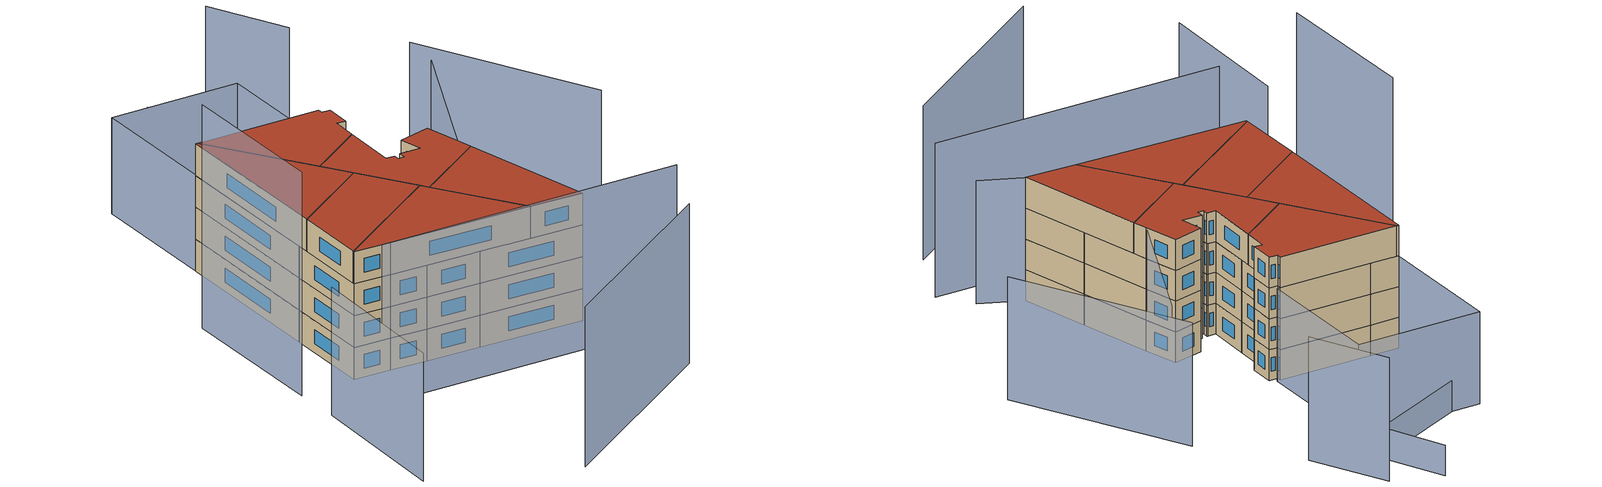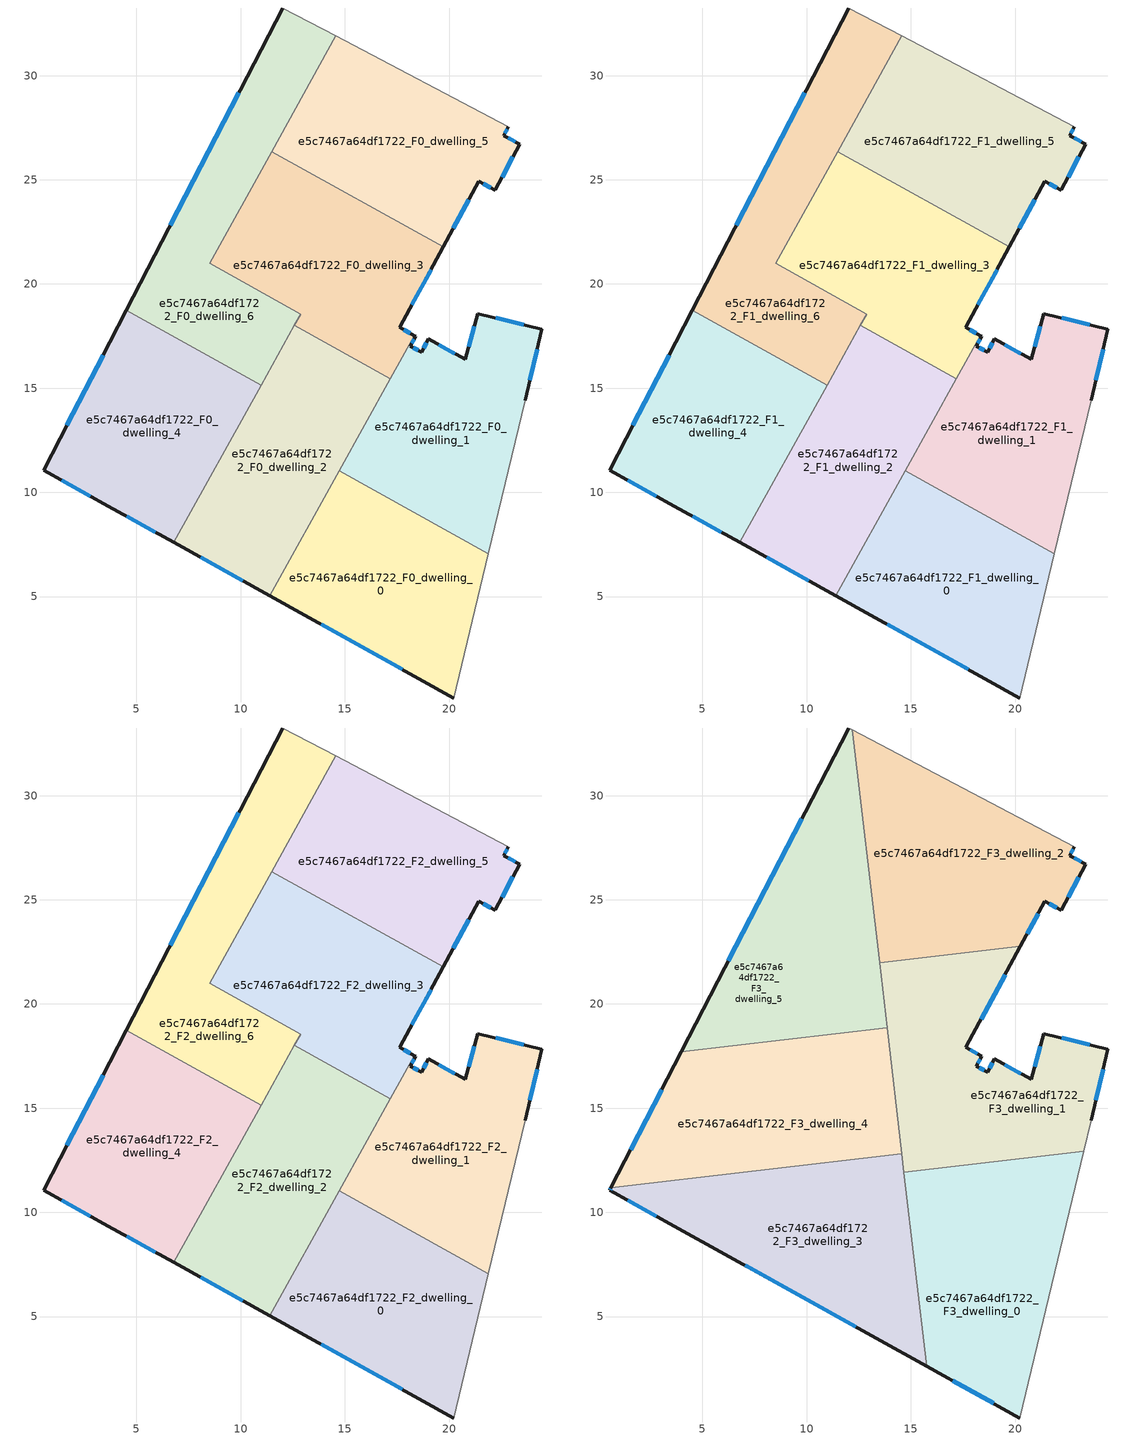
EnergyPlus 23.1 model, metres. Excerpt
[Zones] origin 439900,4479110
e5c7467a64df1722_F0_dwelling_0
 floor ground (EU_floor_Construction): 21.89,7.05 20.22,0.13 11.4,5.04 14.72,11.03 z0
 wall outside (EU_wall_Construction): 11.4,5.04 20.22,0.13 z0:3
 wall to e5c7467a64df1722_F0_dwelling_1 (EU_wall_Construction): 21.89,7.05 14.72,11.03 z0:3
 wall adiabatic (EU_wall_Construction): 20.22,0.13 21.89,7.05 z0:3
 wall to e5c7467a64df1722_F0_dwelling_2 (EU_wall_Construction): 14.72,11.03 11.4,5.04 z0:3
 window (EU_Window_Construction): 13.88,3.66 17.74,1.51 z0.84:2.16
e5c7467a64df1722_F0_dwelling_1
 floor ground (EU_floor_Construction): 24.45,17.83 23.66,14.41 21.89,7.05 14.72,11.03 18.33,17.53 18.41,17.49 18.14,17.02 18.69,16.73 19.01,17.37 20.79,16.38 21.38,18.58 z0
 wall outside (EU_wall_Construction): 23.66,14.41 24.45,17.83 21.38,18.58 20.79,16.38 19.01,17.37 18.69,16.73 18.14,17.02 18.41,17.49 18.33,17.53 z0:3
 wall adiabatic (EU_wall_Construction): 21.89,7.05 23.66,14.41 z0:3
 wall to e5c7467a64df1722_F0_dwelling_3 (EU_wall_Construction): 18.33,17.53 17.18,15.45 z0:3
 wall to e5c7467a64df1722_F0_dwelling_2 (EU_wall_Construction): 17.18,15.45 14.72,11.03 z0:3
 window (EU_Window_Construction): 18.21,17.15 18.33,17.36 / 18.53,16.81 18.29,16.94 / 18.92,17.19 18.78,16.91 / 20.29,16.66 19.51,17.09 / 21.22,17.96 20.95,17 / 23.59,18.04 22.24,18.37 / 23.89,15.37 24.23,16.87 z0.84:2.16
e5c7467a64df1722_F0_dwelling_2
 floor ground (EU_floor_Construction): 17.18,15.45 11.4,5.04 6.79,7.6 12.58,18.01 z0
 wall outside (EU_wall_Construction): 6.79,7.6 11.4,5.04 z0:3
 wall to e5c7467a64df1722_F0_dwelling_3 (EU_wall_Construction): 17.18,15.45 12.58,18.01 z0:3
 wall to e5c7467a64df1722_F0_dwelling_4 (EU_wall_Construction): 10.98,15.14 6.79,7.6 z0:3
 wall to e5c7467a64df1722_F0_dwelling_6 (EU_wall_Construction): 12.58,18.01 10.98,15.14 z0:3
 window (EU_Window_Construction): 8.09,6.88 10.1,5.76 z0.84:2.16
e5c7467a64df1722_F0_dwelling_3
 floor ground (EU_floor_Construction): 19.73,21.78 17.63,17.91 18.33,17.53 17.18,15.45 12.58,18.01 12.88,18.56 8.51,20.99 11.49,26.36 z0
 wall outside (EU_wall_Construction): 18.33,17.53 17.63,17.91 19.73,21.78 z0:3
 wall to e5c7467a64df1722_F0_dwelling_6 (EU_wall_Construction): 11.49,26.36 8.51,20.99 12.88,18.56 12.58,18.01 z0:3
 wall to e5c7467a64df1722_F0_dwelling_5 (EU_wall_Construction): 19.73,21.78 11.49,26.36 z0:3
 window (EU_Window_Construction): 18.22,19 19.14,20.7 / 18.14,17.63 17.83,17.81 z0.84:2.16
e5c7467a64df1722_F0_dwelling_4
 floor ground (EU_floor_Construction): 10.98,15.14 6.79,7.6 3.65,9.34 0.55,11.06 4.52,18.73 z0
 wall outside (EU_wall_Construction): 4.52,18.73 0.55,11.06 3.65,9.34 6.79,7.6 z0:3
 wall to e5c7467a64df1722_F0_dwelling_6 (EU_wall_Construction): 10.98,15.14 4.52,18.73 z0:3
 window (EU_Window_Construction): 1.42,10.58 2.78,9.83 / 3.4,16.58 1.66,13.21 / 4.53,8.85 5.91,8.09 z0.84:2.16
e5c7467a64df1722_F0_dwelling_5
 floor ground (EU_floor_Construction): 22.85,27.54 22.62,27.12 23.4,26.71 22.22,24.52 22.21,24.5 21.43,24.93 19.73,21.78 11.49,26.36 14.58,31.9 z0
 wall outside (EU_wall_Construction): 19.73,21.78 21.43,24.93 22.21,24.5 22.22,24.52 23.4,26.71 22.62,27.12 22.85,27.54 z0:3
 wall adiabatic (EU_wall_Construction): 22.85,27.54 14.58,31.9 z0:3
 wall to e5c7467a64df1722_F0_dwelling_6 (EU_wall_Construction): 14.58,31.9 11.49,26.36 z0:3
 window (EU_Window_Construction): 22.69,27.24 22.79,27.42 / 23.18,26.83 22.84,27.01 / 22.55,25.13 23.07,26.1 / 21.65,24.81 21.99,24.62 / 20.21,22.67 20.95,24.05 z0.84:2.16
e5c7467a64df1722_F0_dwelling_6
 floor ground (EU_floor_Construction): 14.58,31.9 8.51,20.99 12.88,18.56 10.98,15.14 4.52,18.73 12.03,33.25 z0
 wall outside (EU_wall_Construction): 12.03,33.25 4.52,18.73 z0:3
 wall adiabatic (EU_wall_Construction): 14.58,31.9 12.03,33.25 z0:3
 window (EU_Window_Construction): 9.92,29.17 6.63,22.81 z0.84:2.16
e5c7467a64df1722_F1_dwelling_0
 floor to e5c7467a64df1722_F0_dwelling_0 (EU_floor_Construction): 21.89,7.05 20.22,0.13 11.4,5.04 14.72,11.03 z3
 wall outside (EU_wall_Construction): 11.4,5.04 20.22,0.13 z3:6
 wall to e5c7467a64df1722_F1_dwelling_1 (EU_wall_Construction): 21.89,7.05 14.72,11.03 z3:6
 wall adiabatic (EU_wall_Construction): 20.22,0.13 21.89,7.05 z3:6
 wall to e5c7467a64df1722_F1_dwelling_2 (EU_wall_Construction): 14.72,11.03 11.4,5.04 z3:6
 window (EU_Window_Construction): 13.88,3.66 17.74,1.51 z3.84:5.16
e5c7467a64df1722_F1_dwelling_1
 floor to e5c7467a64df1722_F0_dwelling_1 (EU_floor_Construction): 24.45,17.83 23.66,14.41 21.89,7.05 14.72,11.03 18.33,17.53 18.41,17.49 18.14,17.02 18.69,16.73 19.01,17.37 20.79,16.38 21.38,18.58 z3
 wall outside (EU_wall_Construction): 23.66,14.41 24.45,17.83 21.38,18.58 20.79,16.38 19.01,17.37 18.69,16.73 18.14,17.02 18.41,17.49 18.33,17.53 z3:6
 wall adiabatic (EU_wall_Construction): 21.89,7.05 23.66,14.41 z3:6
 wall to e5c7467a64df1722_F1_dwelling_3 (EU_wall_Construction): 18.33,17.53 17.18,15.45 z3:6
 wall to e5c7467a64df1722_F1_dwelling_2 (EU_wall_Construction): 17.18,15.45 14.72,11.03 z3:6
 window (EU_Window_Construction): 18.21,17.15 18.33,17.36 / 18.53,16.81 18.29,16.94 / 18.92,17.19 18.78,16.91 / 20.29,16.66 19.51,17.09 / 21.22,17.96 20.95,17 / 23.59,18.04 22.24,18.37 / 23.89,15.37 24.23,16.87 z3.84:5.16
e5c7467a64df1722_F1_dwelling_2
 floor to e5c7467a64df1722_F0_dwelling_2 (EU_floor_Construction): 17.18,15.45 11.4,5.04 6.79,7.6 12.58,18.01 z3
 wall outside (EU_wall_Construction): 6.79,7.6 11.4,5.04 z3:6
 wall to e5c7467a64df1722_F1_dwelling_3 (EU_wall_Construction): 17.18,15.45 12.58,18.01 z3:6
 wall to e5c7467a64df1722_F1_dwelling_4 (EU_wall_Construction): 10.98,15.14 6.79,7.6 z3:6
 wall to e5c7467a64df1722_F1_dwelling_6 (EU_wall_Construction): 12.58,18.01 10.98,15.14 z3:6
 window (EU_Window_Construction): 8.09,6.88 10.1,5.76 z3.84:5.16
e5c7467a64df1722_F1_dwelling_3
 floor to e5c7467a64df1722_F0_dwelling_3 (EU_floor_Construction): 19.73,21.78 17.63,17.91 18.33,17.53 17.18,15.45 12.58,18.01 12.88,18.56 8.51,20.99 11.49,26.36 z3
 wall outside (EU_wall_Construction): 18.33,17.53 17.63,17.91 19.73,21.78 z3:6
 wall to e5c7467a64df1722_F1_dwelling_6 (EU_wall_Construction): 11.49,26.36 8.51,20.99 12.88,18.56 12.58,18.01 z3:6
 wall to e5c7467a64df1722_F1_dwelling_5 (EU_wall_Construction): 19.73,21.78 11.49,26.36 z3:6
 window (EU_Window_Construction): 18.22,19 19.14,20.7 / 18.14,17.63 17.83,17.81 z3.84:5.16
e5c7467a64df1722_F1_dwelling_4
 floor to e5c7467a64df1722_F0_dwelling_4 (EU_floor_Construction): 10.98,15.14 6.79,7.6 3.65,9.34 0.55,11.06 4.52,18.73 z3
 wall outside (EU_wall_Construction): 4.52,18.73 0.55,11.06 3.65,9.34 6.79,7.6 z3:6
 wall to e5c7467a64df1722_F1_dwelling_6 (EU_wall_Construction): 10.98,15.14 4.52,18.73 z3:6
 window (EU_Window_Construction): 1.42,10.58 2.78,9.83 / 3.4,16.58 1.66,13.21 / 4.53,8.85 5.91,8.09 z3.84:5.16
e5c7467a64df1722_F1_dwelling_5
 floor to e5c7467a64df1722_F0_dwelling_5 (EU_floor_Construction): 22.85,27.54 22.62,27.12 23.4,26.71 22.22,24.52 22.21,24.5 21.43,24.93 19.73,21.78 11.49,26.36 14.58,31.9 z3
 wall outside (EU_wall_Construction): 19.73,21.78 21.43,24.93 22.21,24.5 22.22,24.52 23.4,26.71 22.62,27.12 22.85,27.54 z3:6
 wall adiabatic (EU_wall_Construction): 22.85,27.54 14.58,31.9 z3:6
 wall to e5c7467a64df1722_F1_dwelling_6 (EU_wall_Construction): 14.58,31.9 11.49,26.36 z3:6
 window (EU_Window_Construction): 22.69,27.24 22.79,27.42 / 23.18,26.83 22.84,27.01 / 22.55,25.13 23.07,26.1 / 21.65,24.81 21.99,24.62 / 20.21,22.67 20.95,24.05 z3.84:5.16
e5c7467a64df1722_F1_dwelling_6
 floor to e5c7467a64df1722_F0_dwelling_6 (EU_floor_Construction): 14.58,31.9 8.51,20.99 12.88,18.56 10.98,15.14 4.52,18.73 12.03,33.25 z3
 wall outside (EU_wall_Construction): 12.03,33.25 4.52,18.73 z3:6
 wall adiabatic (EU_wall_Construction): 14.58,31.9 12.03,33.25 z3:6
 window (EU_Window_Construction): 9.92,29.17 6.63,22.81 z3.84:5.16
e5c7467a64df1722_F2_dwelling_0
 floor to e5c7467a64df1722_F1_dwelling_0 (EU_floor_Construction): 21.89,7.05 20.22,0.13 11.4,5.04 14.72,11.03 z6
 wall outside (EU_wall_Construction): 11.4,5.04 20.22,0.13 z6:9
 wall to e5c7467a64df1722_F2_dwelling_1 (EU_wall_Construction): 21.89,7.05 14.72,11.03 z6:9
 wall adiabatic (EU_wall_Construction): 20.22,0.13 21.89,7.05 z6:9
 wall to e5c7467a64df1722_F2_dwelling_2 (EU_wall_Construction): 14.72,11.03 11.4,5.04 z6:9
 window (EU_Window_Construction): 13.88,3.66 17.74,1.51 z6.84:8.16
e5c7467a64df1722_F2_dwelling_1
 floor to e5c7467a64df1722_F1_dwelling_1 (EU_floor_Construction): 24.45,17.83 23.66,14.41 21.89,7.05 14.72,11.03 18.33,17.53 18.41,17.49 18.14,17.02 18.69,16.73 19.01,17.37 20.79,16.38 21.38,18.58 z6
 wall outside (EU_wall_Construction): 23.66,14.41 24.45,17.83 21.38,18.58 20.79,16.38 19.01,17.37 18.69,16.73 18.14,17.02 18.41,17.49 18.33,17.53 z6:9
 wall adiabatic (EU_wall_Construction): 21.89,7.05 23.66,14.41 z6:9
 wall to e5c7467a64df1722_F2_dwelling_3 (EU_wall_Construction): 18.33,17.53 17.18,15.45 z6:9
 wall to e5c7467a64df1722_F2_dwelling_2 (EU_wall_Construction): 17.18,15.45 14.72,11.03 z6:9
 window (EU_Window_Construction): 18.21,17.15 18.33,17.36 / 18.53,16.81 18.29,16.94 / 18.92,17.19 18.78,16.91 / 20.29,16.66 19.51,17.09 / 21.22,17.96 20.95,17 / 23.59,18.04 22.24,18.37 / 23.89,15.37 24.23,16.87 z6.84:8.16
e5c7467a64df1722_F2_dwelling_2
 floor to e5c7467a64df1722_F1_dwelling_2 (EU_floor_Construction): 17.18,15.45 11.4,5.04 6.79,7.6 12.58,18.01 z6
 wall outside (EU_wall_Construction): 6.79,7.6 11.4,5.04 z6:9
 wall to e5c7467a64df1722_F2_dwelling_3 (EU_wall_Construction): 17.18,15.45 12.58,18.01 z6:9
 wall to e5c7467a64df1722_F2_dwelling_4 (EU_wall_Construction): 10.98,15.14 6.79,7.6 z6:9
 wall to e5c7467a64df1722_F2_dwelling_6 (EU_wall_Construction): 12.58,18.01 10.98,15.14 z6:9
 window (EU_Window_Construction): 8.09,6.88 10.1,5.76 z6.84:8.16
 ceiling adiabatic (EU_roof_Construction): 14.77,11.11 17.18,15.45 12.58,18.01 9.35,12.19 14.57,12.8 z9
e5c7467a64df1722_F2_dwelling_3
 floor to e5c7467a64df1722_F1_dwelling_3 (EU_floor_Construction): 19.73,21.78 17.63,17.91 18.33,17.53 17.18,15.45 12.58,18.01 12.88,18.56 8.51,20.99 11.49,26.36 z6
 wall outside (EU_wall_Construction): 18.33,17.53 17.63,17.91 19.73,21.78 z6:9
 wall to e5c7467a64df1722_F2_dwelling_6 (EU_wall_Construction): 11.49,26.36 8.51,20.99 12.88,18.56 12.58,18.01 z6:9
 wall to e5c7467a64df1722_F2_dwelling_5 (EU_wall_Construction): 19.73,21.78 11.49,26.36 z6:9
 window (EU_Window_Construction): 18.22,19 19.14,20.7 / 18.14,17.63 17.83,17.81 z6.84:8.16
e5c7467a64df1722_F2_dwelling_4
 floor to e5c7467a64df1722_F1_dwelling_4 (EU_floor_Construction): 10.98,15.14 6.79,7.6 3.65,9.34 0.55,11.06 4.52,18.73 z6
 wall outside (EU_wall_Construction): 4.52,18.73 0.55,11.06 3.65,9.34 6.79,7.6 z6:9
 wall to e5c7467a64df1722_F2_dwelling_6 (EU_wall_Construction): 10.98,15.14 4.52,18.73 z6:9
 window (EU_Window_Construction): 1.42,10.58 2.78,9.83 / 3.4,16.58 1.66,13.21 / 4.53,8.85 5.91,8.09 z6.84:8.16
 ceiling adiabatic (EU_roof_Construction): 9.35,12.19 10.98,15.14 5.94,17.94 3.99,17.71 0.61,11.18 z9
e5c7467a64df1722_F2_dwelling_5
 floor to e5c7467a64df1722_F1_dwelling_5 (EU_floor_Construction): 22.85,27.54 22.62,27.12 23.4,26.71 22.22,24.52 22.21,24.5 21.43,24.93 19.73,21.78 11.49,26.36 14.58,31.9 z6
 wall outside (EU_wall_Construction): 19.73,21.78 21.43,24.93 22.21,24.5 22.22,24.52 23.4,26.71 22.62,27.12 22.85,27.54 z6:9
 wall adiabatic (EU_wall_Construction): 22.85,27.54 14.58,31.9 z6:9
 wall to e5c7467a64df1722_F2_dwelling_6 (EU_wall_Construction): 14.58,31.9 11.49,26.36 z6:9
 window (EU_Window_Construction): 22.69,27.24 22.79,27.42 / 23.18,26.83 22.84,27.01 / 22.55,25.13 23.07,26.1 / 21.65,24.81 21.99,24.62 / 20.21,22.67 20.95,24.05 z6.84:8.16
e5c7467a64df1722_F2_dwelling_6
 floor to e5c7467a64df1722_F1_dwelling_6 (EU_floor_Construction): 14.58,31.9 8.51,20.99 12.88,18.56 10.98,15.14 4.52,18.73 12.03,33.25 z6
 wall outside (EU_wall_Construction): 12.03,33.25 4.52,18.73 z6:9
 wall adiabatic (EU_wall_Construction): 14.58,31.9 12.03,33.25 z6:9
 window (EU_Window_Construction): 9.92,29.17 6.63,22.81 z6.84:8.16
e5c7467a64df1722_F3_dwelling_0
 floor to e5c7467a64df1722_F2_dwelling_0 (EU_floor_Construction): 21.89,7.05 20.22,0.13 15.75,2.62 14.78,11 z9
 floor to e5c7467a64df1722_F2_dwelling_1 (EU_floor_Construction): 23.31,12.93 21.89,7.05 14.78,11 14.77,11.11 15.26,11.99 z9
 floor adiabatic (EU_floor_Construction): 15.26,11.99 14.77,11.11 14.67,11.92 z9
 wall outside (EU_wall_Construction): 15.76,2.62 20.22,0.13 z9:12
 wall to e5c7467a64df1722_F3_dwelling_1 (EU_wall_Construction): 23.31,12.93 14.67,11.92 z9:12
 wall adiabatic (EU_wall_Construction): 20.22,0.13 23.31,12.93 z9:12
 wall to e5c7467a64df1722_F3_dwelling_3 (EU_wall_Construction): 14.67,11.92 15.76,2.62 z9:12
 window (EU_Window_Construction): 17.01,1.92 18.97,0.83 z9.84:11.16
 roof outside (EU_roof_Construction): 20.22,0.13 23.31,12.93 14.67,11.92 15.76,2.62 z12
e5c7467a64df1722_F3_dwelling_1
 floor to e5c7467a64df1722_F2_dwelling_1 (EU_floor_Construction): 24.45,17.83 23.66,14.41 23.31,12.93 15.26,11.99 18.33,17.53 18.41,17.49 18.14,17.02 18.69,16.73 19.01,17.37 20.79,16.38 21.38,18.58 z9
 floor to e5c7467a64df1722_F2_dwelling_3 (EU_floor_Construction): 19.73,21.78 17.63,17.91 18.33,17.53 17.18,15.45 14.06,17.19 13.5,21.98 18.35,22.55 z9
 floor to e5c7467a64df1722_F2_dwelling_5 (EU_floor_Construction): 20.26,22.77 19.73,21.78 18.35,22.55 z9
 floor adiabatic (EU_floor_Construction): 17.18,15.45 15.26,11.99 14.67,11.92 14.06,17.19 z9
 wall outside (EU_wall_Construction): 23.66,14.41 24.45,17.83 21.38,18.58 20.79,16.38 19.01,17.37 18.69,16.73 18.14,17.02 18.41,17.49 17.63,17.91 20.26,22.77 z9:12
 wall adiabatic (EU_wall_Construction): 23.31,12.93 23.66,14.41 z9:12
 wall to e5c7467a64df1722_F3_dwelling_2 (EU_wall_Construction): 20.26,22.77 13.5,21.98 z9:12
 wall to e5c7467a64df1722_F3_dwelling_4 (EU_wall_Construction): 13.86,18.86 14.57,12.8 z9:12
 wall to e5c7467a64df1722_F3_dwelling_3 (EU_wall_Construction): 14.57,12.8 14.67,11.92 z9:12
 wall to e5c7467a64df1722_F3_dwelling_5 (EU_wall_Construction): 13.5,21.98 13.86,18.86 z9:12
 window (EU_Window_Construction): 18.53,16.81 18.29,16.94 / 18.92,17.19 18.78,16.91 / 20.29,16.66 19.51,17.09 / 21.22,17.96 20.95,17 / 23.59,18.04 22.24,18.37 / 23.89,15.37 24.23,16.87 / 18.37,19.28 19.52,21.41 / 18.19,17.61 17.85,17.79 / 18.21,17.15 18.33,17.36 z9.84:11.16
 roof outside (EU_roof_Construction): 23.31,12.93 23.66,14.41 24.45,17.83 21.38,18.58 20.79,16.38 19.01,17.37 18.69,16.73 18.14,17.02 18.41,17.49 17.63,17.91 20.26,22.77 13.5,21.98 14.67,11.92 z12
e5c7467a64df1722_F3_dwelling_2
 floor to e5c7467a64df1722_F2_dwelling_5 (EU_floor_Construction): 22.85,27.54 22.62,27.12 23.4,26.71 22.22,24.52 22.21,24.5 21.43,24.93 20.26,22.77 18.35,22.55 13.09,25.47 12.73,28.58 14.58,31.9 z9
 floor to e5c7467a64df1722_F2_dwelling_6 (EU_floor_Construction): 14.58,31.9 12.73,28.58 12.2,33.16 z9
 floor to e5c7467a64df1722_F2_dwelling_3 (EU_floor_Construction): 18.35,22.55 13.5,21.98 13.09,25.47 z9
 wall outside (EU_wall_Construction): 20.26,22.77 21.43,24.93 22.21,24.5 23.4,26.71 22.62,27.12 22.85,27.54 z9:12
 wall adiabatic (EU_wall_Construction): 22.85,27.54 12.2,33.16 z9:12
 wall to e5c7467a64df1722_F3_dwelling_5 (EU_wall_Construction): 12.2,33.16 13.5,21.98 z9:12
 window (EU_Window_Construction): 21.65,24.81 21.99,24.62 / 20.59,23.38 21.1,24.33 / 22.69,27.24 22.79,27.42 / 23.18,26.83 22.84,27.01 / 22.54,25.13 23.06,26.09 z9.84:11.16
 roof outside (EU_roof_Construction): 22.21,24.5 23.4,26.71 22.62,27.12 22.85,27.54 12.2,33.16 13.5,21.98 20.26,22.77 21.43,24.93 z12
e5c7467a64df1722_F3_dwelling_3
 floor to e5c7467a64df1722_F2_dwelling_2 (EU_floor_Construction): 14.57,12.8 14.77,11.11 11.4,5.04 6.79,7.6 9.35,12.19 z9
 floor to e5c7467a64df1722_F2_dwelling_0 (EU_floor_Construction): 14.78,11 15.75,2.62 11.4,5.04 14.72,11.03 z9
 floor to e5c7467a64df1722_F2_dwelling_4 (EU_floor_Construction): 9.35,12.19 6.79,7.6 3.65,9.34 0.55,11.06 0.61,11.18 z9
 wall outside (EU_wall_Construction): 0.61,11.18 0.55,11.06 3.65,9.34 15.76,2.62 z9:12
 wall to e5c7467a64df1722_F3_dwelling_4 (EU_wall_Construction): 14.57,12.8 0.61,11.18 z9:12
 window (EU_Window_Construction): 7.05,7.46 12.35,4.51 / 1.42,10.58 2.78,9.83 / 0.59,11.14 0.57,11.09 z9.84:11.16
 roof outside (EU_roof_Construction): 15.76,2.62 14.57,12.8 0.61,11.18 0.55,11.06 3.65,9.34 z12
e5c7467a64df1722_F3_dwelling_4
 floor to e5c7467a64df1722_F2_dwelling_6 (EU_floor_Construction): 12.88,18.56 10.98,15.14 5.94,17.94 12.6,18.72 z9
 floor to e5c7467a64df1722_F2_dwelling_3 (EU_floor_Construction): 13.86,18.86 14.06,17.19 12.58,18.01 12.88,18.56 12.6,18.72 z9
 floor adiabatic (EU_floor_Construction): 13.86,18.86 14.57,12.8 0.61,11.18 3.99,17.71 9.68,18.37 5.94,17.94 10.98,15.14 12.58,18.01 14.06,17.19 z9
 wall outside (EU_wall_Construction): 3.99,17.71 0.61,11.18 z9:12
 wall to e5c7467a64df1722_F3_dwelling_5 (EU_wall_Construction): 13.86,18.86 3.99,17.71 z9:12
 window (EU_Window_Construction): 3.04,15.88 1.56,13.01 z9.84:11.16
 roof outside (EU_roof_Construction): 14.57,12.8 13.86,18.86 3.99,17.71 0.61,11.18 z12
e5c7467a64df1722_F3_dwelling_5
 floor to e5c7467a64df1722_F2_dwelling_6 (EU_floor_Construction): 12.2,33.16 12.73,28.58 8.51,20.99 12.6,18.72 5.94,17.94 4.52,18.73 12.03,33.25 z9
 floor to e5c7467a64df1722_F2_dwelling_5 (EU_floor_Construction): 12.73,28.58 13.09,25.47 11.49,26.36 z9
 floor to e5c7467a64df1722_F2_dwelling_4 (EU_floor_Construction): 5.94,17.94 3.99,17.71 4.52,18.73 z9
 floor to e5c7467a64df1722_F2_dwelling_3 (EU_floor_Construction): 13.09,25.47 13.86,18.86 12.6,18.72 8.51,20.99 11.49,26.36 z9
 wall outside (EU_wall_Construction): 12.03,33.25 3.99,17.71 z9:12
 wall adiabatic (EU_wall_Construction): 12.2,33.16 12.03,33.25 z9:12
 window (EU_Window_Construction): 9.77,28.88 6.25,22.08 z9.84:11.16
 roof outside (EU_roof_Construction): 13.86,18.86 12.2,33.16 12.03,33.25 3.99,17.71 z12
shading: -4.2,-14.36 17.59,-11.82 / -2.37,6.58 23.63,-7.08 z0:15; 22.93,-3.28 14.6,7.24 / 14.6,7.24 36.1,24.26 / 38.29,8.88 38.21,27.57 / 35.49,37.79 35.59,46.02 / -6.35,9.2 -13.52,-3.94 z0:12; 2.72,27.19 -4.39,13.28 z0:21; 29.31,39.28 23.15,27.39 / 23.15,27.39 11.99,33.17 / 11.99,33.17 18.15,45.06 / 18.15,45.06 29.31,39.28 z0:9; 32.22,49.76 31.9,43.17 / 31.9,43.17 17.74,43.87 z0:3
[Building]
EU S2 Campaign: North Axis=0; Terrain=City; Solar Distribution=FullExterior
[Site:Location]
Madrid: Latitude=40.5; Longitude=-3.5; Time Zone=1; Elevation=609
[SizingPeriod:WeatherFileDays]
AnnualSizingPeriod: Begin Month=1; Begin Day of Month=1; End Month=12; End Day of Month=31; Day of Week for Start Day=Monday; Use Weather File Daylight Saving Period=No; Use Weather File Rain and Snow Indicators=No
[MATERIAL]
EU_InternalMass_Material: Roughness=MediumRough; Thickness=0.1; Conductivity=1; Density=1800; Specific Heat=900; Thermal Absorptance=0.9; Solar Absorptance=0.7; Visible Absorptance=0.7
[MATERIAL:NOMASS] Roughness=MediumRough; Thermal Absorptance=0.9; Solar Absorptance=0.7; Visible Absorptance=0.7
Name | Thermal Resistance
EU_wall_NoMass; EU_roof_NoMass | 2.16768
EU_floor_NoMass | 1.14339
[WINDOWMATERIAL:SIMPLEGLAZINGSYSTEM]
EU_Window_SimpleGlazing: UFactor=3.23888; Solar Heat Gain Coefficient=0.85; Visible Transmittance=0.85
[CONSTRUCTION]
EU_wall_Construction: EU_wall_NoMass
EU_roof_Construction: EU_roof_NoMass
EU_floor_Construction: EU_floor_NoMass
EU_InternalMass_Construction: EU_InternalMass_Material
EU_Window_Construction: EU_Window_SimpleGlazing
[ZONE] Type=1; Multiplier=1; Ceiling Height=autocalculate; Floor Area=autocalculate; Part of Total Floor Area=Yes
Name | Volume
e5c7467a64df1722_F0_dwelling_0; e5c7467a64df1722_F1_dwelling_0; e5c7467a64df1722_F2_dwelling_0 | 188.179
e5c7467a64df1722_F3_dwelling_0 | 219.517
e5c7467a64df1722_F0_dwelling_1; e5c7467a64df1722_F1_dwelling_1; e5c7467a64df1722_F2_dwelling_1 | 188.151
e5c7467a64df1722_F3_dwelling_1 | 219.527
e5c7467a64df1722_F0_dwelling_2; e5c7467a64df1722_F1_dwelling_2; e5c7467a64df1722_F2_dwelling_2 | 188.16
e5c7467a64df1722_F3_dwelling_2 | 219.523
e5c7467a64df1722_F0_dwelling_3; e5c7467a64df1722_F1_dwelling_3; e5c7467a64df1722_F2_dwelling_3 | 188.157
e5c7467a64df1722_F3_dwelling_3 | 219.51
e5c7467a64df1722_F0_dwelling_4; e5c7467a64df1722_F1_dwelling_4; e5c7467a64df1722_F2_dwelling_4 | 188.149
e5c7467a64df1722_F3_dwelling_4 | 219.504
e5c7467a64df1722_F0_dwelling_5; e5c7467a64df1722_F1_dwelling_5; e5c7467a64df1722_F2_dwelling_5 | 188.172
e5c7467a64df1722_F3_dwelling_5 | 219.503
e5c7467a64df1722_F0_dwelling_6; e5c7467a64df1722_F1_dwelling_6; e5c7467a64df1722_F2_dwelling_6 | 188.14
[INTERNALMASS] Construction=EU_InternalMass_Construction
Name | Zone or ZoneList | Surface Area
e5c7467a64df1722_F0_dwelling_0_EU_InternalMass | e5c7467a64df1722_F0_dwelling_0 | 62.7239
e5c7467a64df1722_F0_dwelling_1_EU_InternalMass | e5c7467a64df1722_F0_dwelling_1 | 62.7174
e5c7467a64df1722_F0_dwelling_2_EU_InternalMass | e5c7467a64df1722_F0_dwelling_2 | 62.7195
e5c7467a64df1722_F0_dwelling_3_EU_InternalMass | e5c7467a64df1722_F0_dwelling_3 | 62.7189
e5c7467a64df1722_F0_dwelling_4_EU_InternalMass | e5c7467a64df1722_F0_dwelling_4 | 62.7161
e5c7467a64df1722_F0_dwelling_5_EU_InternalMass | e5c7467a64df1722_F0_dwelling_5 | 62.7214
e5c7467a64df1722_F0_dwelling_6_EU_InternalMass | e5c7467a64df1722_F0_dwelling_6 | 62.7132
e5c7467a64df1722_F1_dwelling_0_EU_InternalMass | e5c7467a64df1722_F1_dwelling_0 | 62.7239
e5c7467a64df1722_F1_dwelling_1_EU_InternalMass | e5c7467a64df1722_F1_dwelling_1 | 62.7174
e5c7467a64df1722_F1_dwelling_2_EU_InternalMass | e5c7467a64df1722_F1_dwelling_2 | 62.7195
e5c7467a64df1722_F1_dwelling_3_EU_InternalMass | e5c7467a64df1722_F1_dwelling_3 | 62.7189
e5c7467a64df1722_F1_dwelling_4_EU_InternalMass | e5c7467a64df1722_F1_dwelling_4 | 62.7161
e5c7467a64df1722_F1_dwelling_5_EU_InternalMass | e5c7467a64df1722_F1_dwelling_5 | 62.7214
e5c7467a64df1722_F1_dwelling_6_EU_InternalMass | e5c7467a64df1722_F1_dwelling_6 | 62.7132
e5c7467a64df1722_F2_dwelling_0_EU_InternalMass | e5c7467a64df1722_F2_dwelling_0 | 62.7239
e5c7467a64df1722_F2_dwelling_1_EU_InternalMass | e5c7467a64df1722_F2_dwelling_1 | 62.7174
e5c7467a64df1722_F2_dwelling_2_EU_InternalMass | e5c7467a64df1722_F2_dwelling_2 | 62.7195
e5c7467a64df1722_F2_dwelling_3_EU_InternalMass | e5c7467a64df1722_F2_dwelling_3 | 62.7189
e5c7467a64df1722_F2_dwelling_4_EU_InternalMass | e5c7467a64df1722_F2_dwelling_4 | 62.7161
e5c7467a64df1722_F2_dwelling_5_EU_InternalMass | e5c7467a64df1722_F2_dwelling_5 | 62.7214
e5c7467a64df1722_F2_dwelling_6_EU_InternalMass | e5c7467a64df1722_F2_dwelling_6 | 62.7132
e5c7467a64df1722_F3_dwelling_0_EU_InternalMass | e5c7467a64df1722_F3_dwelling_0 | 73.1723
e5c7467a64df1722_F3_dwelling_1_EU_InternalMass | e5c7467a64df1722_F3_dwelling_1 | 73.1757
e5c7467a64df1722_F3_dwelling_2_EU_InternalMass | e5c7467a64df1722_F3_dwelling_2 | 73.1741
e5c7467a64df1722_F3_dwelling_3_EU_InternalMass | e5c7467a64df1722_F3_dwelling_3 | 73.1763
e5c7467a64df1722_F3_dwelling_4_EU_InternalMass | e5c7467a64df1722_F3_dwelling_4 | 73.1681
e5c7467a64df1722_F3_dwelling_5_EU_InternalMass | e5c7467a64df1722_F3_dwelling_5 | 73.1675
[OTHEREQUIPMENT] Fuel Type=Electricity; Design Level Calculation Method=Watts/Area; Power per Zone Floor Area=1; Fraction Latent=0; Fraction Radiant=0; Fraction Lost=0; Carbon Dioxide Generation Rate=0; EndUse Subcategory=EU_Step8_InternalGains
Name | Zone or ZoneList or Space or SpaceList | Schedule
EU_Step8_InternalGain_e5c7467a64df1722_F0_dwelling_0_f000 | e5c7467a64df1722_F0_dwelling_0 | EU_Step8_GainSchedule_e5c7467a64df1722_F0_dwelling_0_f000
EU_Step8_InternalGain_e5c7467a64df1722_F0_dwelling_1_f000 | e5c7467a64df1722_F0_dwelling_1 | EU_Step8_GainSchedule_e5c7467a64df1722_F0_dwelling_1_f000
EU_Step8_InternalGain_e5c7467a64df1722_F0_dwelling_2_f000 | e5c7467a64df1722_F0_dwelling_2 | EU_Step8_GainSchedule_e5c7467a64df1722_F0_dwelling_2_f000
EU_Step8_InternalGain_e5c7467a64df1722_F0_dwelling_3_f000 | e5c7467a64df1722_F0_dwelling_3 | EU_Step8_GainSchedule_e5c7467a64df1722_F0_dwelling_3_f000
EU_Step8_InternalGain_e5c7467a64df1722_F0_dwelling_4_f000 | e5c7467a64df1722_F0_dwelling_4 | EU_Step8_GainSchedule_e5c7467a64df1722_F0_dwelling_4_f000
EU_Step8_InternalGain_e5c7467a64df1722_F0_dwelling_5_f000 | e5c7467a64df1722_F0_dwelling_5 | EU_Step8_GainSchedule_e5c7467a64df1722_F0_dwelling_5_f000
EU_Step8_InternalGain_e5c7467a64df1722_F0_dwelling_6_f000 | e5c7467a64df1722_F0_dwelling_6 | EU_Step8_GainSchedule_e5c7467a64df1722_F0_dwelling_6_f000
EU_Step8_InternalGain_e5c7467a64df1722_F1_dwelling_0_f000 | e5c7467a64df1722_F1_dwelling_0 | EU_Step8_GainSchedule_e5c7467a64df1722_F1_dwelling_0_f000
EU_Step8_InternalGain_e5c7467a64df1722_F1_dwelling_1_f000 | e5c7467a64df1722_F1_dwelling_1 | EU_Step8_GainSchedule_e5c7467a64df1722_F1_dwelling_1_f000
EU_Step8_InternalGain_e5c7467a64df1722_F1_dwelling_2_f000 | e5c7467a64df1722_F1_dwelling_2 | EU_Step8_GainSchedule_e5c7467a64df1722_F1_dwelling_2_f000
EU_Step8_InternalGain_e5c7467a64df1722_F1_dwelling_3_f000 | e5c7467a64df1722_F1_dwelling_3 | EU_Step8_GainSchedule_e5c7467a64df1722_F1_dwelling_3_f000
EU_Step8_InternalGain_e5c7467a64df1722_F1_dwelling_4_f000 | e5c7467a64df1722_F1_dwelling_4 | EU_Step8_GainSchedule_e5c7467a64df1722_F1_dwelling_4_f000
EU_Step8_InternalGain_e5c7467a64df1722_F1_dwelling_5_f000 | e5c7467a64df1722_F1_dwelling_5 | EU_Step8_GainSchedule_e5c7467a64df1722_F1_dwelling_5_f000
EU_Step8_InternalGain_e5c7467a64df1722_F1_dwelling_6_f000 | e5c7467a64df1722_F1_dwelling_6 | EU_Step8_GainSchedule_e5c7467a64df1722_F1_dwelling_6_f000
EU_Step8_InternalGain_e5c7467a64df1722_F2_dwelling_0_f000 | e5c7467a64df1722_F2_dwelling_0 | EU_Step8_GainSchedule_e5c7467a64df1722_F2_dwelling_0_f000
EU_Step8_InternalGain_e5c7467a64df1722_F2_dwelling_1_f000 | e5c7467a64df1722_F2_dwelling_1 | EU_Step8_GainSchedule_e5c7467a64df1722_F2_dwelling_1_f000
EU_Step8_InternalGain_e5c7467a64df1722_F2_dwelling_2_f000 | e5c7467a64df1722_F2_dwelling_2 | EU_Step8_GainSchedule_e5c7467a64df1722_F2_dwelling_2_f000
EU_Step8_InternalGain_e5c7467a64df1722_F2_dwelling_3_f000 | e5c7467a64df1722_F2_dwelling_3 | EU_Step8_GainSchedule_e5c7467a64df1722_F2_dwelling_3_f000
EU_Step8_InternalGain_e5c7467a64df1722_F2_dwelling_4_f000 | e5c7467a64df1722_F2_dwelling_4 | EU_Step8_GainSchedule_e5c7467a64df1722_F2_dwelling_4_f000
EU_Step8_InternalGain_e5c7467a64df1722_F2_dwelling_5_f000 | e5c7467a64df1722_F2_dwelling_5 | EU_Step8_GainSchedule_e5c7467a64df1722_F2_dwelling_5_f000
EU_Step8_InternalGain_e5c7467a64df1722_F2_dwelling_6_f000 | e5c7467a64df1722_F2_dwelling_6 | EU_Step8_GainSchedule_e5c7467a64df1722_F2_dwelling_6_f000
EU_Step8_InternalGain_e5c7467a64df1722_F3_dwelling_0_f000 | e5c7467a64df1722_F3_dwelling_0 | EU_Step8_GainSchedule_e5c7467a64df1722_F3_dwelling_0_f000
EU_Step8_InternalGain_e5c7467a64df1722_F3_dwelling_1_f000 | e5c7467a64df1722_F3_dwelling_1 | EU_Step8_GainSchedule_e5c7467a64df1722_F3_dwelling_1_f000
EU_Step8_InternalGain_e5c7467a64df1722_F3_dwelling_2_f000 | e5c7467a64df1722_F3_dwelling_2 | EU_Step8_GainSchedule_e5c7467a64df1722_F3_dwelling_2_f000
EU_Step8_InternalGain_e5c7467a64df1722_F3_dwelling_3_f000 | e5c7467a64df1722_F3_dwelling_3 | EU_Step8_GainSchedule_e5c7467a64df1722_F3_dwelling_3_f000
EU_Step8_InternalGain_e5c7467a64df1722_F3_dwelling_4_f000 | e5c7467a64df1722_F3_dwelling_4 | EU_Step8_GainSchedule_e5c7467a64df1722_F3_dwelling_4_f000
EU_Step8_InternalGain_e5c7467a64df1722_F3_dwelling_5_f000 | e5c7467a64df1722_F3_dwelling_5 | EU_Step8_GainSchedule_e5c7467a64df1722_F3_dwelling_5_f000
[ZONEVENTILATION:DESIGNFLOWRATE] Schedule=EU_AlwaysOn; Design Flow Rate Calculation Method=AirChanges/Hour; Air Changes per Hour=0.480546; Ventilation Type=Natural; Fan Pressure Rise=0; Fan Total Efficiency=1; Constant Term Coefficient=1; Temperature Term Coefficient=0; Velocity Term Coefficient=0; Velocity Squared Term Coefficient=0; Minimum Indoor Temperature=-100; Maximum Indoor Temperature=100; Delta Temperature=-100; Minimum Outdoor Temperature=-100; Maximum Outdoor Temperature=100; Maximum Wind Speed=40
Name | Zone or ZoneList or Space or SpaceList
EU_ConstantAir_e5c7467a64df1722_F0_dwelling_0 | e5c7467a64df1722_F0_dwelling_0
EU_ConstantAir_e5c7467a64df1722_F0_dwelling_1 | e5c7467a64df1722_F0_dwelling_1
EU_ConstantAir_e5c7467a64df1722_F0_dwelling_2 | e5c7467a64df1722_F0_dwelling_2
EU_ConstantAir_e5c7467a64df1722_F0_dwelling_3 | e5c7467a64df1722_F0_dwelling_3
EU_ConstantAir_e5c7467a64df1722_F0_dwelling_4 | e5c7467a64df1722_F0_dwelling_4
EU_ConstantAir_e5c7467a64df1722_F0_dwelling_5 | e5c7467a64df1722_F0_dwelling_5
EU_ConstantAir_e5c7467a64df1722_F0_dwelling_6 | e5c7467a64df1722_F0_dwelling_6
EU_ConstantAir_e5c7467a64df1722_F1_dwelling_0 | e5c7467a64df1722_F1_dwelling_0
EU_ConstantAir_e5c7467a64df1722_F1_dwelling_1 | e5c7467a64df1722_F1_dwelling_1
EU_ConstantAir_e5c7467a64df1722_F1_dwelling_2 | e5c7467a64df1722_F1_dwelling_2
EU_ConstantAir_e5c7467a64df1722_F1_dwelling_3 | e5c7467a64df1722_F1_dwelling_3
EU_ConstantAir_e5c7467a64df1722_F1_dwelling_4 | e5c7467a64df1722_F1_dwelling_4
EU_ConstantAir_e5c7467a64df1722_F1_dwelling_5 | e5c7467a64df1722_F1_dwelling_5
EU_ConstantAir_e5c7467a64df1722_F1_dwelling_6 | e5c7467a64df1722_F1_dwelling_6
EU_ConstantAir_e5c7467a64df1722_F2_dwelling_0 | e5c7467a64df1722_F2_dwelling_0
EU_ConstantAir_e5c7467a64df1722_F2_dwelling_1 | e5c7467a64df1722_F2_dwelling_1
EU_ConstantAir_e5c7467a64df1722_F2_dwelling_2 | e5c7467a64df1722_F2_dwelling_2
EU_ConstantAir_e5c7467a64df1722_F2_dwelling_3 | e5c7467a64df1722_F2_dwelling_3
EU_ConstantAir_e5c7467a64df1722_F2_dwelling_4 | e5c7467a64df1722_F2_dwelling_4
EU_ConstantAir_e5c7467a64df1722_F2_dwelling_5 | e5c7467a64df1722_F2_dwelling_5
EU_ConstantAir_e5c7467a64df1722_F2_dwelling_6 | e5c7467a64df1722_F2_dwelling_6
EU_ConstantAir_e5c7467a64df1722_F3_dwelling_0 | e5c7467a64df1722_F3_dwelling_0
EU_ConstantAir_e5c7467a64df1722_F3_dwelling_1 | e5c7467a64df1722_F3_dwelling_1
EU_ConstantAir_e5c7467a64df1722_F3_dwelling_2 | e5c7467a64df1722_F3_dwelling_2
EU_ConstantAir_e5c7467a64df1722_F3_dwelling_3 | e5c7467a64df1722_F3_dwelling_3
EU_ConstantAir_e5c7467a64df1722_F3_dwelling_4 | e5c7467a64df1722_F3_dwelling_4
EU_ConstantAir_e5c7467a64df1722_F3_dwelling_5 | e5c7467a64df1722_F3_dwelling_5
[HVACTEMPLATE:THERMOSTAT] Constant Heating Setpoint=20; Constant Cooling Setpoint=50
EU_HeatOnly_e5c7467a64df1722_F0_dwelling_0; EU_HeatOnly_e5c7467a64df1722_F0_dwelling_1; EU_HeatOnly_e5c7467a64df1722_F0_dwelling_2; EU_HeatOnly_e5c7467a64df1722_F0_dwelling_3; EU_HeatOnly_e5c7467a64df1722_F0_dwelling_4; EU_HeatOnly_e5c7467a64df1722_F0_dwelling_5; EU_HeatOnly_e5c7467a64df1722_F0_dwelling_6; EU_HeatOnly_e5c7467a64df1722_F1_dwelling_0; EU_HeatOnly_e5c7467a64df1722_F1_dwelling_1; EU_HeatOnly_e5c7467a64df1722_F1_dwelling_2; EU_HeatOnly_e5c7467a64df1722_F1_dwelling_3; EU_HeatOnly_e5c7467a64df1722_F1_dwelling_4; EU_HeatOnly_e5c7467a64df1722_F1_dwelling_5; EU_HeatOnly_e5c7467a64df1722_F1_dwelling_6; EU_HeatOnly_e5c7467a64df1722_F2_dwelling_0; EU_HeatOnly_e5c7467a64df1722_F2_dwelling_1; EU_HeatOnly_e5c7467a64df1722_F2_dwelling_2; EU_HeatOnly_e5c7467a64df1722_F2_dwelling_3; EU_HeatOnly_e5c7467a64df1722_F2_dwelling_4; EU_HeatOnly_e5c7467a64df1722_F2_dwelling_5; EU_HeatOnly_e5c7467a64df1722_F2_dwelling_6; EU_HeatOnly_e5c7467a64df1722_F3_dwelling_0; EU_HeatOnly_e5c7467a64df1722_F3_dwelling_1; EU_HeatOnly_e5c7467a64df1722_F3_dwelling_2; EU_HeatOnly_e5c7467a64df1722_F3_dwelling_3; EU_HeatOnly_e5c7467a64df1722_F3_dwelling_4; EU_HeatOnly_e5c7467a64df1722_F3_dwelling_5
[HVACTEMPLATE:ZONE:IDEALLOADSAIRSYSTEM] System Availability Schedule=EU_AlwaysOn; Maximum Heating Supply Air Temperature=50; Minimum Cooling Supply Air Temperature=13; Maximum Heating Supply Air Humidity Ratio=0.0156; Minimum Cooling Supply Air Humidity Ratio=0.0077; Heating Limit=NoLimit; Cooling Limit=NoLimit; Heating Availability Schedule=EU_AlwaysOn; Cooling Availability Schedule=EU_CoolingOff; Dehumidification Control Type=ConstantSensibleHeatRatio; Cooling Sensible Heat Ratio=0.7; Dehumidification Setpoint=60; Humidification Control Type=None; Humidification Setpoint=30; Outdoor Air Method=None; Outdoor Air Flow Rate per Person=0.00944; Outdoor Air Flow Rate per Zone Floor Area=0; Outdoor Air Flow Rate per Zone=0; Demand Controlled Ventilation Type=None; Outdoor Air Economizer Type=NoEconomizer; Heat Recovery Type=None; Sensible Heat Recovery Effectiveness=0.7; Latent Heat Recovery Effectiveness=0.65
Name | Template Thermostat
e5c7467a64df1722_F0_dwelling_0 | EU_HeatOnly_e5c7467a64df1722_F0_dwelling_0
e5c7467a64df1722_F0_dwelling_1 | EU_HeatOnly_e5c7467a64df1722_F0_dwelling_1
e5c7467a64df1722_F0_dwelling_2 | EU_HeatOnly_e5c7467a64df1722_F0_dwelling_2
e5c7467a64df1722_F0_dwelling_3 | EU_HeatOnly_e5c7467a64df1722_F0_dwelling_3
e5c7467a64df1722_F0_dwelling_4 | EU_HeatOnly_e5c7467a64df1722_F0_dwelling_4
e5c7467a64df1722_F0_dwelling_5 | EU_HeatOnly_e5c7467a64df1722_F0_dwelling_5
e5c7467a64df1722_F0_dwelling_6 | EU_HeatOnly_e5c7467a64df1722_F0_dwelling_6
e5c7467a64df1722_F1_dwelling_0 | EU_HeatOnly_e5c7467a64df1722_F1_dwelling_0
e5c7467a64df1722_F1_dwelling_1 | EU_HeatOnly_e5c7467a64df1722_F1_dwelling_1
e5c7467a64df1722_F1_dwelling_2 | EU_HeatOnly_e5c7467a64df1722_F1_dwelling_2
e5c7467a64df1722_F1_dwelling_3 | EU_HeatOnly_e5c7467a64df1722_F1_dwelling_3
e5c7467a64df1722_F1_dwelling_4 | EU_HeatOnly_e5c7467a64df1722_F1_dwelling_4
e5c7467a64df1722_F1_dwelling_5 | EU_HeatOnly_e5c7467a64df1722_F1_dwelling_5
e5c7467a64df1722_F1_dwelling_6 | EU_HeatOnly_e5c7467a64df1722_F1_dwelling_6
e5c7467a64df1722_F2_dwelling_0 | EU_HeatOnly_e5c7467a64df1722_F2_dwelling_0
e5c7467a64df1722_F2_dwelling_1 | EU_HeatOnly_e5c7467a64df1722_F2_dwelling_1
e5c7467a64df1722_F2_dwelling_2 | EU_HeatOnly_e5c7467a64df1722_F2_dwelling_2
e5c7467a64df1722_F2_dwelling_3 | EU_HeatOnly_e5c7467a64df1722_F2_dwelling_3
e5c7467a64df1722_F2_dwelling_4 | EU_HeatOnly_e5c7467a64df1722_F2_dwelling_4
e5c7467a64df1722_F2_dwelling_5 | EU_HeatOnly_e5c7467a64df1722_F2_dwelling_5
e5c7467a64df1722_F2_dwelling_6 | EU_HeatOnly_e5c7467a64df1722_F2_dwelling_6
e5c7467a64df1722_F3_dwelling_0 | EU_HeatOnly_e5c7467a64df1722_F3_dwelling_0
e5c7467a64df1722_F3_dwelling_1 | EU_HeatOnly_e5c7467a64df1722_F3_dwelling_1
e5c7467a64df1722_F3_dwelling_2 | EU_HeatOnly_e5c7467a64df1722_F3_dwelling_2
e5c7467a64df1722_F3_dwelling_3 | EU_HeatOnly_e5c7467a64df1722_F3_dwelling_3
e5c7467a64df1722_F3_dwelling_4 | EU_HeatOnly_e5c7467a64df1722_F3_dwelling_4
e5c7467a64df1722_F3_dwelling_5 | EU_HeatOnly_e5c7467a64df1722_F3_dwelling_5
[SIZING:ZONE] Zone Cooling Design Supply Air Temperature Input Method=SupplyAirTemperature; Zone Cooling Design Supply Air Temperature=13; Zone Heating Design Supply Air Temperature Input Method=SupplyAirTemperature; Zone Heating Design Supply Air Temperature=50; Zone Cooling Design Supply Air Humidity Ratio=0.008; Zone Heating Design Supply Air Humidity Ratio=0.008; Cooling Design Air Flow Method=DesignDay; Cooling Design Air Flow Rate=0; Cooling Minimum Air Flow per Zone Floor Area=0.000762; Cooling Minimum Air Flow=0; Cooling Minimum Air Flow Fraction=0.2; Heating Design Air Flow Method=DesignDay; Heating Design Air Flow Rate=0; Heating Maximum Air Flow per Zone Floor Area=0.002032; Heating Maximum Air Flow=0.141576; Heating Maximum Air Flow Fraction=0.3; Account for Dedicated Outdoor Air System=No; Dedicated Outdoor Air System Control Strategy=NeutralSupplyAir; Dedicated Outdoor Air Low Setpoint Temperature for Design=autosize; Dedicated Outdoor Air High Setpoint Temperature for Design=autosize; Zone Load Sizing Method=Sensible Load Only No Latent Load; Zone Latent Cooling Design Supply Air Humidity Ratio Input Method=HumidityRatioDifference; Zone Cooling Design Supply Air Humidity Ratio Difference=0.005; Zone Latent Heating Design Supply Air Humidity Ratio Input Method=HumidityRatioDifference; Zone Humidification Design Supply Air Humidity Ratio Difference=0.005
e5c7467a64df1722_F0_dwelling_0; e5c7467a64df1722_F0_dwelling_1; e5c7467a64df1722_F0_dwelling_2; e5c7467a64df1722_F0_dwelling_3; e5c7467a64df1722_F0_dwelling_4; e5c7467a64df1722_F0_dwelling_5; e5c7467a64df1722_F0_dwelling_6; e5c7467a64df1722_F1_dwelling_0; e5c7467a64df1722_F1_dwelling_1; e5c7467a64df1722_F1_dwelling_2; e5c7467a64df1722_F1_dwelling_3; e5c7467a64df1722_F1_dwelling_4; e5c7467a64df1722_F1_dwelling_5; e5c7467a64df1722_F1_dwelling_6; e5c7467a64df1722_F2_dwelling_0; e5c7467a64df1722_F2_dwelling_1; e5c7467a64df1722_F2_dwelling_2; e5c7467a64df1722_F2_dwelling_3; e5c7467a64df1722_F2_dwelling_4; e5c7467a64df1722_F2_dwelling_5; e5c7467a64df1722_F2_dwelling_6; e5c7467a64df1722_F3_dwelling_0; e5c7467a64df1722_F3_dwelling_1; e5c7467a64df1722_F3_dwelling_2; e5c7467a64df1722_F3_dwelling_3; e5c7467a64df1722_F3_dwelling_4; e5c7467a64df1722_F3_dwelling_5
[SCHEDULE:CONSTANT]
Name | Hourly Value
EU_AlwaysOn | 1
EU_CoolingOff | 0
[SCHEDULE:FILE] Column Number=1; Rows to Skip at Top=0; Number of Hours of Data=8760; Column Separator=Comma; Interpolate to Timestep=No; Minutes per Item=60; Adjust Schedule for Daylight Savings=Yes
Name | File
EU_Step8_GainSchedule_e5c7467a64df1722_F0_dwelling_0_f000 | ../../schedules/e5c7467a64df1722/e5c7467a64df1722_F0_dwelling_0_f000_gain.csv
EU_Step8_GainSchedule_e5c7467a64df1722_F0_dwelling_1_f000 | ../../schedules/e5c7467a64df1722/e5c7467a64df1722_F0_dwelling_1_f000_gain.csv
EU_Step8_GainSchedule_e5c7467a64df1722_F0_dwelling_2_f000 | ../../schedules/e5c7467a64df1722/e5c7467a64df1722_F0_dwelling_2_f000_gain.csv
EU_Step8_GainSchedule_e5c7467a64df1722_F0_dwelling_3_f000 | ../../schedules/e5c7467a64df1722/e5c7467a64df1722_F0_dwelling_3_f000_gain.csv
EU_Step8_GainSchedule_e5c7467a64df1722_F0_dwelling_4_f000 | ../../schedules/e5c7467a64df1722/e5c7467a64df1722_F0_dwelling_4_f000_gain.csv
EU_Step8_GainSchedule_e5c7467a64df1722_F0_dwelling_5_f000 | ../../schedules/e5c7467a64df1722/e5c7467a64df1722_F0_dwelling_5_f000_gain.csv
EU_Step8_GainSchedule_e5c7467a64df1722_F0_dwelling_6_f000 | ../../schedules/e5c7467a64df1722/e5c7467a64df1722_F0_dwelling_6_f000_gain.csv
EU_Step8_GainSchedule_e5c7467a64df1722_F1_dwelling_0_f000 | ../../schedules/e5c7467a64df1722/e5c7467a64df1722_F1_dwelling_0_f000_gain.csv
EU_Step8_GainSchedule_e5c7467a64df1722_F1_dwelling_1_f000 | ../../schedules/e5c7467a64df1722/e5c7467a64df1722_F1_dwelling_1_f000_gain.csv
EU_Step8_GainSchedule_e5c7467a64df1722_F1_dwelling_2_f000 | ../../schedules/e5c7467a64df1722/e5c7467a64df1722_F1_dwelling_2_f000_gain.csv
EU_Step8_GainSchedule_e5c7467a64df1722_F1_dwelling_3_f000 | ../../schedules/e5c7467a64df1722/e5c7467a64df1722_F1_dwelling_3_f000_gain.csv
EU_Step8_GainSchedule_e5c7467a64df1722_F1_dwelling_4_f000 | ../../schedules/e5c7467a64df1722/e5c7467a64df1722_F1_dwelling_4_f000_gain.csv
EU_Step8_GainSchedule_e5c7467a64df1722_F1_dwelling_5_f000 | ../../schedules/e5c7467a64df1722/e5c7467a64df1722_F1_dwelling_5_f000_gain.csv
EU_Step8_GainSchedule_e5c7467a64df1722_F1_dwelling_6_f000 | ../../schedules/e5c7467a64df1722/e5c7467a64df1722_F1_dwelling_6_f000_gain.csv
EU_Step8_GainSchedule_e5c7467a64df1722_F2_dwelling_0_f000 | ../../schedules/e5c7467a64df1722/e5c7467a64df1722_F2_dwelling_0_f000_gain.csv
EU_Step8_GainSchedule_e5c7467a64df1722_F2_dwelling_1_f000 | ../../schedules/e5c7467a64df1722/e5c7467a64df1722_F2_dwelling_1_f000_gain.csv
EU_Step8_GainSchedule_e5c7467a64df1722_F2_dwelling_2_f000 | ../../schedules/e5c7467a64df1722/e5c7467a64df1722_F2_dwelling_2_f000_gain.csv
EU_Step8_GainSchedule_e5c7467a64df1722_F2_dwelling_3_f000 | ../../schedules/e5c7467a64df1722/e5c7467a64df1722_F2_dwelling_3_f000_gain.csv
EU_Step8_GainSchedule_e5c7467a64df1722_F2_dwelling_4_f000 | ../../schedules/e5c7467a64df1722/e5c7467a64df1722_F2_dwelling_4_f000_gain.csv
EU_Step8_GainSchedule_e5c7467a64df1722_F2_dwelling_5_f000 | ../../schedules/e5c7467a64df1722/e5c7467a64df1722_F2_dwelling_5_f000_gain.csv
EU_Step8_GainSchedule_e5c7467a64df1722_F2_dwelling_6_f000 | ../../schedules/e5c7467a64df1722/e5c7467a64df1722_F2_dwelling_6_f000_gain.csv
EU_Step8_GainSchedule_e5c7467a64df1722_F3_dwelling_0_f000 | ../../schedules/e5c7467a64df1722/e5c7467a64df1722_F3_dwelling_0_f000_gain.csv
EU_Step8_GainSchedule_e5c7467a64df1722_F3_dwelling_1_f000 | ../../schedules/e5c7467a64df1722/e5c7467a64df1722_F3_dwelling_1_f000_gain.csv
EU_Step8_GainSchedule_e5c7467a64df1722_F3_dwelling_2_f000 | ../../schedules/e5c7467a64df1722/e5c7467a64df1722_F3_dwelling_2_f000_gain.csv
EU_Step8_GainSchedule_e5c7467a64df1722_F3_dwelling_3_f000 | ../../schedules/e5c7467a64df1722/e5c7467a64df1722_F3_dwelling_3_f000_gain.csv
EU_Step8_GainSchedule_e5c7467a64df1722_F3_dwelling_4_f000 | ../../schedules/e5c7467a64df1722/e5c7467a64df1722_F3_dwelling_4_f000_gain.csv
EU_Step8_GainSchedule_e5c7467a64df1722_F3_dwelling_5_f000 | ../../schedules/e5c7467a64df1722/e5c7467a64df1722_F3_dwelling_5_f000_gain.csv
